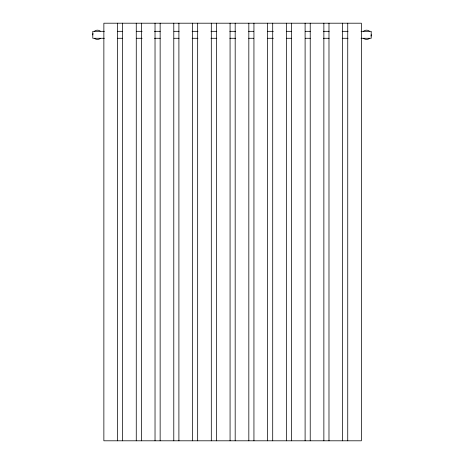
<?xml version="1.0" encoding="UTF-8"?>
<svg xmlns="http://www.w3.org/2000/svg" width="464" height="464" viewBox="0 0 464 464"><rect width="100%" height="100%" fill="white"/><g stroke="black" fill="none" stroke-linecap="round" stroke-linejoin="round"><path stroke-width="0.7" d="M104.4 31.32L92.8 31.32L92.8 38.28L104.4 38.28M117.45 31.32L122.525 31.32M136.3 31.32L142.1 31.32M154.425 31.32L160.225 31.32M174 31.32L179.075 31.32M192.125 31.32L197.925 31.32M210.975 31.32L216.775 31.32M229.825 31.32L235.625 31.32M248.675 31.32L253.75 31.32M267.525 31.32L273.325 31.32M286.375 31.32L291.45 31.32M305.225 31.32L310.3 31.32M323.35 31.32L329.15 31.32M342.2 31.32L348 31.32M361.05 31.32L371.2 31.32L371.2 38.28L361.05 38.28M117.45 38.28L122.525 38.28M136.3 38.28L142.1 38.28M154.425 38.28L160.225 38.28M174 38.28L179.075 38.28M192.125 38.28L197.925 38.28M210.975 38.28L216.775 38.28M229.825 38.28L235.625 38.28M248.675 38.28L253.75 38.28M267.525 38.28L273.325 38.28M286.375 38.28L291.45 38.28M305.225 38.28L310.3 38.28M323.35 38.28L329.15 38.28M342.2 38.28L348 38.28M361.386 31.175L361.386 23.2L103.866 23.2L103.866 440.8L361.386 440.8L361.386 31.32M347.739 23.2L347.739 31.175M347.739 31.32L347.739 440.8M342.623 23.2L342.623 440.8M328.982 23.2L328.982 440.8M323.866 23.2L323.866 440.8M310.225 23.2L310.225 440.8M305.103 23.2L305.103 440.8M291.462 23.2L291.462 440.8M286.346 23.2L286.346 440.8M272.704 23.2L272.704 440.8M267.589 23.2L267.589 440.8M253.941 23.2L253.941 440.8M248.826 23.2L248.826 440.8M235.184 23.2L235.184 440.8M230.069 23.2L230.069 440.8M216.421 23.2L216.421 440.8M211.306 23.2L211.306 440.8M197.664 23.2L197.664 440.8M192.548 23.2L192.548 440.8M178.901 23.2L178.901 440.8M173.785 23.2L173.785 440.8M160.144 23.2L160.144 440.8M155.028 23.2L155.028 440.8M141.387 23.2L141.387 440.8M136.265 23.2L136.265 440.8M122.624 23.2L122.624 440.8M117.508 23.2L117.508 440.8M100.41 38.361A4.64 4.64 0 0 1 94.627 38.489M92.8 34.904A4.64 4.64 0 0 1 92.98 33.524M94.47 31.239A4.64 4.64 0 0 1 100.253 31.111M369.53 38.361A4.64 4.64 0 0 1 363.747 38.489M363.585 31.239A4.64 4.64 0 0 1 369.373 31.111M371.2 34.696A4.64 4.64 0 0 1 371.02 36.076"/></g></svg>
